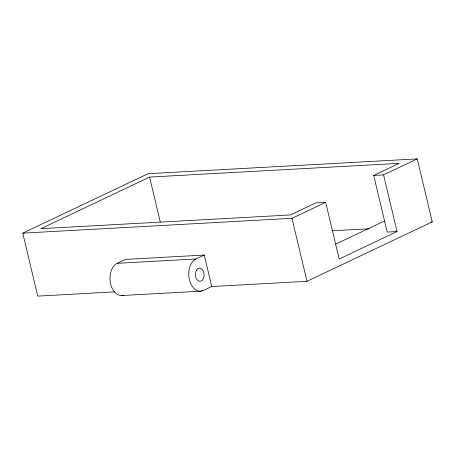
<?xml version="1.0" encoding="UTF-8"?>
<svg xmlns="http://www.w3.org/2000/svg" width="455" height="455" viewBox="0 0 455 455"><rect width="100%" height="100%" fill="white"/><g stroke="black" fill="none" stroke-linecap="round" stroke-linejoin="round"><path stroke-width="0.68" d="M114.649 291.882L37.748 296.114L22.75 233.153L148.012 173.702L417.252 158.886L432.25 221.847L306.988 281.298L211.746 286.536L203.476 290.461A16.499 10.971 86.8 0 1 189.394 279.626A16.499 10.971 86.8 0 1 195.974 258.98L204.244 255.056L211.746 286.536M397.056 231.544L387.211 232.084L373.714 175.414L399.137 163.351L149.587 177.086L40.865 228.689L290.409 214.948L315.838 202.885L325.678 202.344L339.18 259.009L397.056 231.544L383.559 174.874L417.252 158.886M123.624 295.221A16.499 10.971 86.8 0 1 110.457 283.135A16.499 10.971 86.8 0 1 117.225 263.314L125.495 259.39L204.244 255.056M22.75 233.153L291.985 218.332L325.678 202.344M335.779 244.102L383.104 221.642L385.214 221.528M373.714 175.414L383.559 174.874M430.839 221.926L432.25 221.847M332.207 230.821L369.028 228.797M117.225 263.314L195.974 258.98M201.349 290.58L202.765 290.5M121.923 295.528L200.672 291.194M291.985 218.332L306.988 281.298M149.587 177.086L160.291 222.006M196.361 270.247A6.603 4.391 86.8 0 0 198.96 281.156A6.603 4.391 86.8 0 0 203.863 272.761A6.603 4.391 86.8 0 0 196.361 270.247"/></g></svg>
